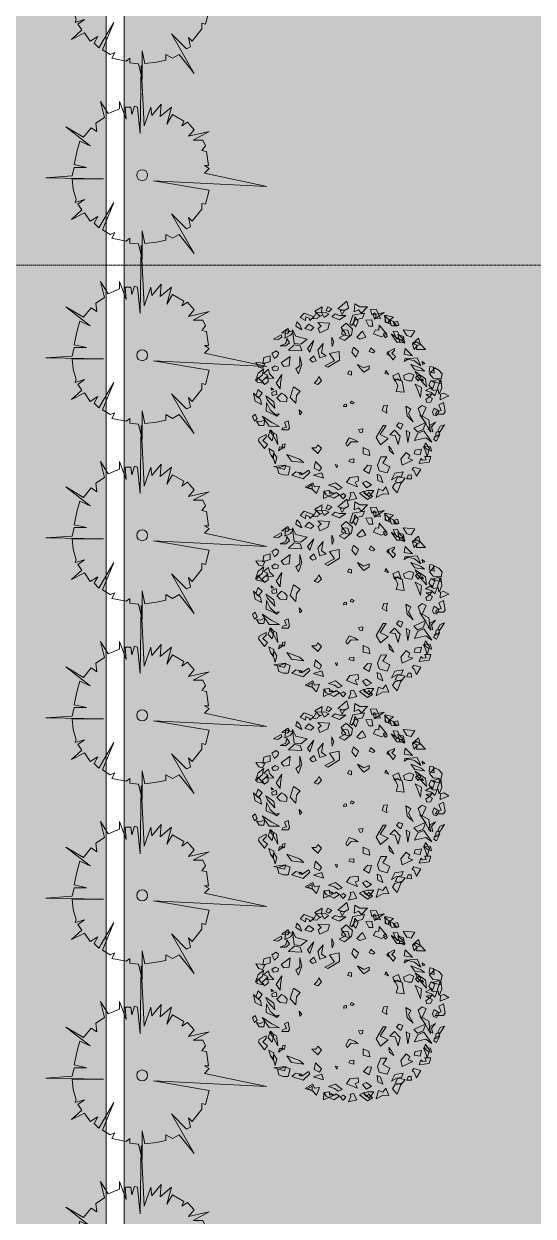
# Model space of a CAD drawing. Header units: millimetres. Extents: x 5359 to 218750, y -16347 to 109893.
# Drawn here: x 30646 to 33477, y 64655 to 71277 of the extents above; entities that cross this region are included whole.
import ezdxf

# ---------------------------------------------------------------- set-up
doc = ezdxf.new("R2010")
doc.units = ezdxf.units.MM
doc.linetypes.add('Grid Line', pattern=[22.225, 12.7, -3.175, 3.175, -3.175])
for name, color, linetype, lineweight in [('A-FLOR-PATT', 8, 'Continuous', 9), ('A-WALL', 113, 'Continuous', 9), ('G-IMPT', 8, 'Continuous', 9), ('L-PLNT', 71, 'Continuous', 9), ('S-GRID-1', 1, 'Grid Line', 9)]:
    doc.layers.add(name, color=color, linetype=linetype, lineweight=lineweight)

# ---------------------------------------------------------------- blocks, each defined once
blk = doc.blocks.new('CAY MAI VAN PHUC - CAY DUC SOC_dwg-2256080-TKCS_MB ĐỊNH VỊ CỔNG-HÀNG RÀO')
at = {"layer": 'G-IMPT', "flags": 128}
blk.add_lwpolyline([(32.8, 479.5), (12.9, 293.4), (6.2, 771.8), (-13.8, 346.6), (-60.3, 479.5), (-67, 419.7), (-133.5, 499.4), (-126.8, 413), (-206.6, 479.5), (-173.4, 359.9), (-213.3, 426.3), (-293.1, 379.8), (-279.8, 346.6), (-319.7, 373.2), (-366.2, 320), (-326.3, 273.5), (-472.6, 306.7), (-359.6, 246.9), (-426.1, 246.9), (-446, 207.1), (-419.4, 173.8), (-452.7, 167.2), (-466, 67.5), (-439.4, 67.5), (-472.6, 47.6), (-439.4, 14.4), (-878.3, -78.6), (-80.3, -38.8), (-472.6, -105.2), (-446, -204.9), (-419.4, -198.2), (-419.4, -238.1), (-352.9, -324.5), (-326.3, -297.9), (-339.6, -364.4), (-313, -377.6), (-206.6, -271.3), (-366.2, -550.4), (-259.8, -417.5), (-213.3, -444.1), (-166.7, -417.5), (-166.7, -457.4), (-100.2, -470.7), (-19.9, -481.4), (-0.5, -390.9), (-0.5, -590.3), (26.2, -484), (86, -477.3), (86, -444.1), (112.6, -464), (212.4, -444.1), (192.4, -404.2), (225.7, -417.5), (278.9, -384.3), (199.1, -191.6), (305.5, -371), (338.7, -337.8), (312.1, -291.3), (365.3, -324.5), (405.2, -264.7), (498.3, -311.2), (425.2, -244.8), (451.8, -204.9), (405.2, -171.7), (471.7, -191.6), (465.1, -171.7), (485, -98.6), (491.7, -25.5), (272.2, -25.5), (677.9, -18.8), (491.7, -5.6), (478.4, 54.2), (391.9, 54.2), (478.4, 74.2), (458.4, 173.8), (438.5, 240.3), (365.3, 207.1), (538.2, 340), (411.9, 266.9), (358.7, 333.3), (318.8, 306.7), (325.4, 366.5), (265.6, 406.4), (292.2, 519.4), (239, 433), (159.2, 466.2), (159.2, 519.4), (112.6, 393.1), (119.3, 479.5), (79.4, 479.5), (72.7, 426.3), (52.8, 486.1)], close=True, dxfattribs=at)
at = {"layer": 'G-IMPT'}
blk.add_circle((0, 0), 38.6, dxfattribs=at)
blk = doc.blocks.new('CAY MAI VAN PHUC - CAY BONG TRANG-2256527-TKCS_MB ĐỊNH VỊ CỔNG-HÀNG RÀO')
at = {"extrusion": (0, 0, -1), "xscale": 0.7894736842105263, "yscale": 0.7894736842105263, "zscale": -0.7894736842105263, "rotation": 180}
blk.add_blockref('CAY MAI VAN PHUC - CAY DUC SOC_dwg-2256080-TKCS_MB ĐỊNH VỊ CỔNG-HÀNG RÀO', (0, 0), dxfattribs=at)
blk = doc.blocks.new('CAY BACH TRINH - CAY BACH TRINH_dwg-2249800-TKCS_MB ĐỊNH VỊ CỔNG-HÀNG RÀO')
at = {"layer": 'G-IMPT', "flags": 128}
for points in [[(-357, 1653), (-250, 1541), (-201, 1603), (-123, 1566), (-133, 1703), (-220, 1653)], [(7, 1749), (-25, 1628), (43, 1591), (160, 1616)], [(-715, 1368), (-728, 1408), (-805, 1472), (-663, 1508), (-663, 1385)], [(-648, 1504), (-672, 1392), (-758, 1347), (-746, 1419), (-706, 1444)], [(-477, 1437), (-459, 1512), (-646, 1555)], [(-578, 1452), (-505, 1613), (-404, 1608), (-431, 1511), (-482, 1548), (-505, 1489), (-486, 1456)], [(-83, 1327), (-48, 1351), (-99, 1506), (-301, 1542), (-270, 1454), (-140, 1428)], [(-133, 1478), (-191, 1403), (-152, 1303), (-113, 1353)], [(23, 1503), (131, 1428), (267, 1478), (209, 1528), (131, 1503)], [(121, 1587), (40, 1602), (86, 1521)], [(335, 1653), (267, 1616), (316, 1566), (365, 1591)], [(533, 1553), (590, 1452), (520, 1446), (509, 1467), (423, 1512), (399, 1468), (319, 1525), (383, 1562)], [(423, 1516), (443, 1553), (433, 1653), (560, 1578), (472, 1491)], [(579, 1478), (745, 1541), (813, 1466), (725, 1416), (716, 1478), (657, 1453), (647, 1416)], [(-1174, 1238), (-1112, 1130), (-1037, 1152), (-972, 1252)], [(-874, 1403), (-896, 1328), (-826, 1327), (-809, 1379)], [(-870, 1320), (-769, 1323), (-719, 1438), (-798, 1395)], [(-556, 1333), (-692, 1179), (-600, 1129), (-460, 1181), (-492, 1255), (-553, 1247)], [(-428, 1425), (-446, 1319), (-376, 1318), (-327, 1420)], [(14, 1366), (-94, 1266), (-74, 1166), (43, 1066), (140, 1116), (23, 1178), (101, 1291)], [(-50, 1140), (92, 1178), (86, 1252), (-14, 1249)], [(511, 1378), (306, 1366), (335, 1266), (472, 1203), (501, 1278), (452, 1316)], [(667, 1353), (579, 1291), (628, 1241), (735, 1278)], [(696, 1091), (891, 1141), (949, 1253), (920, 1016), (803, 1003)], [(871, 1391), (823, 1341), (784, 1253), (891, 1316)], [(1064, 1244), (1080, 1108), (985, 1158), (937, 1212)], [(1027, 1278), (998, 1228), (1037, 1191), (1135, 1203)], [(-1364, 914), (-1208, 910), (-1218, 988), (-1136, 1017), (-1240, 1107), (-1267, 1010)], [(-1164, 910), (-1135, 1007), (-1204, 1044), (-1282, 1000), (-1216, 980)], [(-766, 1181), (-866, 1042), (-1009, 1038), (-900, 1094)], [(-996, 1019), (-915, 1047), (-883, 1171), (-978, 1137)], [(-989, 1076), (-860, 1099), (-799, 1231), (-876, 1225), (-913, 1152)], [(-697, 1145), (-671, 1210), (-634, 1180), (-660, 1114)], [(-269, 1228), (-328, 1128), (-220, 1091), (-172, 1128)], [(267, 1128), (228, 1041), (257, 966), (267, 1041)], [(647, 866), (579, 1066), (686, 928)], [(1047, 1103), (998, 1028), (1066, 978), (1164, 978), (1066, 1016)], [(1144, 1166), (1135, 1128), (1203, 1078), (1281, 1091)], [(-1010, 928), (-1137, 803), (-990, 828)], [(-840, 791), (-799, 735), (-718, 839), (-724, 876), (-821, 927), (-821, 894), (-775, 847)], [(-717, 878), (-717, 816), (-688, 841)], [(-415, 941), (-483, 878), (-454, 853), (-386, 878)], [(-113, 953), (-201, 878), (-152, 778), (-84, 866)], [(140, 878), (131, 728), (335, 603), (384, 628), (218, 716), (306, 841)], [(413, 1016), (443, 853), (365, 803), (472, 766), (511, 903)], [(813, 978), (784, 891), (1018, 903), (920, 991)], [(1261, 753), (1203, 803), (1193, 853), (1232, 891), (1310, 841)], [(-1302, 703), (-1351, 666), (-1312, 653)], [(-1109, 650), (-1174, 560), (-1345, 537), (-1285, 585)], [(-1279, 631), (-1217, 768), (-1027, 752), (-1169, 714)], [(-993, 702), (-1009, 756), (-1064, 751)], [(-220, 591), (-289, 516), (-386, 578), (-386, 628), (-289, 591), (-181, 653)], [(579, 803), (540, 716), (599, 691), (647, 741)], [(823, 791), (784, 653), (842, 491), (891, 578), (823, 628)], [(988, 791), (1008, 628), (1096, 616), (1144, 678)], [(1310, 591), (1252, 628), (1193, 603), (1203, 553), (1281, 541)], [(1339, 702), (1463, 665), (1444, 774), (1337, 802)], [(1422, 673), (1471, 586), (1531, 604), (1583, 684)], [(-1595, 553), (-1527, 591), (-1429, 491), (-1497, 416), (-1634, 403), (-1653, 491)], [(-1424, 524), (-1440, 618), (-1501, 607), (-1513, 501)], [(-1380, 266), (-1361, 403), (-1185, 528), (-1224, 441)], [(-1283, 435), (-1251, 475), (-1188, 428), (-1232, 366)], [(-1065, 367), (-1127, 366), (-1158, 473), (-1082, 500), (-981, 458), (-1000, 389)], [(-942, 366), (-893, 503), (-795, 453), (-825, 366), (-873, 403)], [(-721, 477), (-654, 499), (-671, 550)], [(-74, 528), (-35, 541), (-6, 491), (-74, 466)], [(491, 441), (443, 366), (511, 303), (569, 328), (521, 378)], [(1135, 478), (1232, 328), (1164, 228), (1154, 328)], [(1270, 413), (1394, 410), (1386, 473), (1452, 496), (1368, 568), (1347, 490)], [(1378, 453), (1369, 353), (1437, 303), (1476, 366)], [(1447, 578), (1476, 466), (1593, 366), (1544, 503)], [(1553, 425), (1451, 325), (1568, 345)], [(-1597, 135), (-1570, 248), (-1626, 391), (-1648, 247)], [(-1619, 320), (-1482, 361), (-1595, 398)], [(-1363, 198), (-1471, 259), (-1494, 200), (-1562, 210), (-1523, 107), (-1467, 166)], [(-1478, 213), (-1422, 297), (-1459, 373), (-1523, 336)], [(-1328, 370), (-1279, 378), (-1302, 402)], [(-1274, 77), (-1290, 255), (-1183, 312), (-1221, 219)], [(-855, 181), (-881, 279), (-825, 405), (-958, 362), (-994, 169)], [(813, 191), (881, 116), (891, -22), (988, 78), (930, 266)], [(1319, 245), (1280, 215), (1311, 205)], [(1476, 153), (1534, 78), (1583, 116), (1544, 216)], [(-1619, 40), (-1622, 139), (-1683, 152), (-1767, 105)], [(-1482, 60), (-1448, -1), (-1384, -6), (-1369, 43), (-1433, 90)], [(-1478, 141), (-1429, 91), (-1371, 128)], [(-74, 16), (-123, -9), (-94, -34), (-55, -22)], [(1085, 125), (1140, 155), (1218, 75), (1163, 15), (1054, 5), (1038, 75)], [(1310, 166), (1300, 116), (1222, 128), (1232, 203)], [(1256, -105), (1272, 5), (1412, 105), (1381, 35)], [(1624, 156), (1594, 16), (1487, -41), (1502, 50), (1551, 81)], [(-1595, -47), (-1673, -9), (-1702, -172), (-1673, -209), (-1536, -209), (-1556, -172), (-1634, -147)], [(-1515, -106), (-1486, -178), (-1501, -227), (-1553, -242), (-1599, -161)], [(-1291, -267), (-1232, -115), (-1304, -62), (-1376, -95)], [(-1145, -345), (-1046, -242), (-1021, -71), (-1105, -125), (-1069, -201)], [(-688, -191), (-610, -147), (-641, -60), (-704, -55), (-685, -122)], [(11, -79), (65, -80), (51, -44), (11, -37)], [(832, -134), (784, -184), (823, -222)], [(1179, -205), (1218, -245), (1264, -215)], [(1398, -9), (1408, -159), (1232, -234), (1339, -134)], [(-1604, -526), (-1578, -497), (-1615, -421), (-1690, -396)], [(-1489, -516), (-1411, -473), (-1448, -396), (-1534, -351), (-1465, -430)], [(-1449, -521), (-1419, -309), (-1263, -222), (-1351, -346)], [(-1224, -515), (-1157, -451), (-1369, -353), (-1324, -476)], [(-935, -470), (-860, -411), (-900, -361), (-966, -383)], [(-582, -741), (-504, -613), (-626, -407), (-681, -406), (-575, -561), (-711, -631)], [(1085, -355), (1023, -325), (999, -455), (1023, -485), (1132, -485), (1116, -455), (1054, -435)], [(1477, -247), (1352, -421), (1173, -426), (1309, -356)], [(1427, -309), (1447, -409), (1525, -409), (1573, -334), (1505, -346)], [(1563, -293), (1595, -211), (1641, -250), (1609, -331)], [(-1553, -680), (-1504, -649), (-1521, -598), (-1613, -563)], [(-1546, -521), (-1536, -609), (-1595, -596), (-1604, -509)], [(-1173, -669), (-1368, -622), (-1473, -694), (-1336, -498), (-1227, -542)], [(-1024, -493), (-1058, -702), (-1088, -530)], [(-888, -735), (-838, -578), (-745, -570), (-823, -487), (-921, -590)], [(-229, -532), (-269, -525), (-272, -467), (-200, -477)], [(1202, -735), (1225, -565), (1350, -495), (1280, -595)], [(1330, -484), (1271, -546), (1300, -671), (1369, -596)], [(1384, -736), (1435, -805), (1537, -675), (1529, -628), (1408, -565), (1408, -607), (1465, -665)], [(-1468, -852), (-1402, -831), (-1326, -772), (-1450, -777)], [(-1390, -946), (-1429, -809), (-1361, -709), (-1332, -796), (-1361, -846)], [(-1270, -915), (-1163, -901), (-1183, -834), (-1295, -817)], [(-811, -903), (-736, -844), (-727, -764), (-770, -826)], [(-393, -926), (-281, -901), (-277, -790), (-378, -835)], [(-129, -656), (-34, -622), (23, -722), (0, -767), (-69, -688), (-193, -693)], [(614, -795), (506, -893), (444, -803), (510, -740), (536, -796)], [(1124, -735), (1132, -805), (1085, -795), (1077, -725)], [(1193, -846), (1173, -780), (1104, -785)], [(1359, -809), (1271, -859), (1281, -984), (1330, -909)], [(-1251, -1066), (-1426, -1044), (-1452, -946), (-1351, -943), (-1371, -1002), (-1308, -1008), (-1282, -979)], [(-1144, -1010), (-957, -1095), (-936, -993), (-1027, -873), (-1088, -926), (-1063, -982)], [(-698, -1231), (-557, -1193), (-527, -1096), (-584, -953), (-693, -951), (-619, -1061), (-741, -1124)], [(-120, -1056), (-31, -1033), (-45, -997), (-117, -988)], [(550, -1034), (443, -1134), (482, -1196), (569, -1146)], [(1048, -911), (967, -1024), (753, -1052), (829, -993)], [(1249, -1075), (1218, -965), (1272, -885), (1295, -955), (1272, -995)], [(-1130, -1172), (-1165, -1196), (-1203, -1289), (-1280, -1164), (-1162, -1128)], [(-771, -1348), (-831, -1232), (-975, -1212), (-947, -1284), (-866, -1298)], [(-384, -1242), (-286, -1181), (-363, -1098), (-424, -1108)], [(176, -1143), (205, -1087), (168, -1096)], [(411, -1324), (581, -1272), (441, -1226)], [(667, -1184), (647, -1221), (764, -1334), (959, -1271), (891, -1209), (764, -1246)], [(775, -1261), (835, -1251), (807, -1222)], [(1103, -1266), (1025, -1267), (986, -1133), (1081, -1099), (1208, -1151), (1184, -1238)], [(1066, -1096), (1086, -1171), (1271, -1121)], [(-1117, -1335), (-1039, -1334), (-1059, -1267), (-1114, -1266)], [(-883, -1296), (-1010, -1321), (-942, -1409), (-834, -1384)], [(-872, -1573), (-787, -1482), (-829, -1416), (-944, -1384)], [(-622, -1399), (-535, -1360), (-523, -1254), (-580, -1280)], [(-336, -1491), (-270, -1405), (-332, -1372), (-423, -1439)], [(-180, -1469), (12, -1396), (-45, -1309), (-194, -1290), (-200, -1370), (-142, -1392)], [(323, -1445), (199, -1404), (83, -1492), (153, -1523), (221, -1476)], [(731, -1476), (595, -1400), (567, -1474), (481, -1461), (531, -1590), (600, -1516)], [(608, -1509), (686, -1484), (608, -1434)], [(-505, -1659), (-547, -1509), (-620, -1542), (-671, -1472), (-727, -1598), (-626, -1595)], [(-386, -1646), (-464, -1534), (-357, -1534), (-289, -1559)], [(-215, -1584), (-355, -1693), (-443, -1641), (-373, -1567), (-346, -1624), (-297, -1583), (-299, -1545)], [(-55, -1574), (-63, -1616), (-24, -1708), (-167, -1674), (-109, -1565)], [(69, -1680), (123, -1624), (62, -1590), (23, -1629)], [(228, -1671), (131, -1609), (189, -1571), (209, -1584), (306, -1584), (306, -1534), (404, -1546), (365, -1609)], [(411, -1674), (406, -1550), (330, -1534), (226, -1592)]]:
    blk.add_lwpolyline(points, close=True, dxfattribs=at)
blk = doc.blocks.new('CAY BACH TRINH - CAY BACH TRINH-2271498-TKCS_MB ĐỊNH VỊ CỔNG-HÀNG RÀO')
at = {"extrusion": (0, 0, -1), "xscale": 0.3200000000000001, "yscale": 0.3200000000000001, "zscale": -0.3200000000000001, "rotation": 180}
blk.add_blockref('CAY BACH TRINH - CAY BACH TRINH_dwg-2249800-TKCS_MB ĐỊNH VỊ CỔNG-HÀNG RÀO', (0, 0), dxfattribs=at)

msp = doc.modelspace()

# ---------------------------------------------------------------- hatches: boundary and pattern name
at = {"layer": 'A-FLOR-PATT'}
h = msp.add_hatch(dxfattribs=at)
h.set_pattern_fill('FP_14', color=256, style=0, pattern_type=2)
h.set_pattern_definition([(0, (167.64, 11.2), (558.8, 558.8), [83.82, -16.764, 22.352, -16.764, -419.1]), (0, (167.64, 11.2), (558.8, 558.8), [-139.7, 83.82, -335.28]), (0, (139.7, 27.94), (558.8, 558.8), [55.88, -41.91, 83.82, -41.91, -335.28]), (0, (139.7, 27.94), (558.8, 558.8), [-223.52, 55.88, -279.4]), (0, (335.3, 251.46), (558.8, 558.8), [69.85, -27.94, 69.85, -391.16]), (0, (55.9, 363.2), (558.8, 558.8), [27.94, -55.88, 27.94, -447.04]), (90, (111.76, 363.2), (-558.8, 558.8), [50.292, -508.508]), (90, (279.4, 27.94), (-558.8, 558.8), [55.88, -502.92]), (90, (419.1, 251.46), (-558.8, 558.8), [55.88, -502.92]), (45, (352.04, 22.35), (0, 558.7996), [55.88, -734.383]), (135, (206.76, 22.35), (-558.7996, 0), [55.88, -734.383]), (63.435, (335.28, 25.15), (-0.0005, 558.8001), [55.88, -1193.635]), (75.964, (307.34, 27.94), (-0.00237, 558.80038), [55.88, -2248.111]), (75.964, (447.04, 251.46), (-0.00237, 558.80038), [44.704, -2259.287]), (75.964, (122.94, 363.22), (-0.00237, 558.80038), [39.116, -2264.875]), (104.036, (251.46, 27.94), (0.00237, 558.80038), [55.88, -2248.111]), (104.036, (391.16, 251.46), (0.00237, 558.80038), [44.704, -2259.287]), (104.036, (100.58, 363.22), (0.00237, 558.80038), [39.116, -2264.875]), (116.565, (223.52, 25.15), (0.0005, 558.8001), [55.88, -1193.634])])
h.paths.add_polyline_path([(33642.6, 17336.9), (33642.6, 33737.4), (31203.5, 33737.4), (31203.5, 18236.9), (31211.1, 18125), (31226.1, 18036.7), (31254, 17939.7), (31292.6, 17846.4), (31341.4, 17758.1), (31399.9, 17675.8), (31480, 17589), (31547.2, 17529.8), (31624.7, 17474.9), (31713, 17426.1), (31806.2, 17387.4), (31903.2, 17359.5), (32002.7, 17342.6), (32103.5, 17336.9), (33198.8, 17336.9)])
h.paths.add_polyline_path([(31203.5, 37137.4), (33642.6, 37137.4), (33642.6, 78246.9), (35752.6, 78246.9), (35752.6, 79046.9), (38162.6, 79046.9), (38162.6, 79036.9), (38152.6, 79036.9), (38152.6, 78246.9), (42252.6, 78246.9), (42252.6, 78646.9), (42552.6, 78646.9), (42552.6, 79236.9), (36103.5, 79236.9), (35855.3, 79230.6), (35607.8, 79211.8), (35361.5, 79180.4), (35117.1, 79136.6), (34875.3, 79080.5), (34636.6, 79012.2), (34401.7, 78931.9), (34171.2, 78839.8), (33945.6, 78736.2), (33725.5, 78621.2), (33510, 78494.3), (33269, 78332.8), (33092.2, 78202), (32897.2, 78041.7), (32711.6, 77872.5), (32535.6, 77694.7), (32369.5, 77508.9), (32213.4, 77315.4), (32067.7, 77114.8), (31932.5, 76907.4), (31806.3, 76690.2), (31693.9, 76472.3), (31583.6, 76226.6), (31502.6, 76021.4), (31423.8, 75788.4), (31356.8, 75551.8), (31301.8, 75312.4), (31258.9, 75070.6), (31228.2, 74827), (31209.7, 74582.3), (31203.5, 74336.9), (31205.6, 62059.7), (31211.4, 62000.9), (31234, 61917.3), (31258, 61859.3), (31299, 61792.4), (31349.9, 61732.8), (31409.6, 61681.8), (31476.5, 61640.8), (31549, 61610.8), (31625.3, 61592.5), (31703.5, 61586.3), (32403.5, 61586.3), (32403.5, 40886.3), (31703.5, 40886.3), (31618.1, 40878.5), (31534.5, 40855.8), (31476.5, 40831.8), (31409.6, 40790.8), (31349.9, 40739.9), (31299, 40680.2), (31258, 40613.3), (31228, 40540.8), (31209.7, 40464.6), (31203.5, 40362.1), (31203.5, 38882.8)])
h.paths.add_polyline_path([(62552.6, 78236.9), (62432.4, 78384.4), (62310.9, 78513.5), (62180.6, 78633.7), (62021.7, 78758.5), (61896, 78845), (61742.9, 78935.1), (61583.3, 79014.3), (61418.9, 79081.8), (61250.4, 79137.3), (61078.8, 79180.8), (60904.8, 79211.9), (60728.8, 79230.6), (60552.6, 79236.9), (46052.6, 79236.9), (46052.6, 78648.6), (46352.6, 78648.6), (46352.6, 78638.6), (46352.6, 78636.9), (46352.6, 78246.9), (54962.6, 78246.9), (54962.6, 78236.9), (62545, 78236.9)])
h = msp.add_hatch(dxfattribs=at)
h.set_pattern_fill('FP_24', color=256, style=0, pattern_type=2)
h.set_pattern_definition([(50.044, (79.34, 5.34), (480.1093, -42.1973), [50.249, -552.737]), (354.978, (79.34, 5.34), (-92.8797, 504.407), [40.163, -441.797]), (100.433, (119.35, 1.8), (387.2325, 462.215), [42.741, -470.147]), (46.228, (79.34, 139.45), (714.374, -111.1663), [75.364, -829.007]), (96.624, (138.9, 130.2), (625.628, 653.0516), [64.112, -705.234]), (351.155, (79.3, 139.45), (625.6346, 653.045), [60.248, -662.724]), (21.022, (146.27, 105.9), (399.5488, -270.0747), [50.21, -552.308]), (325.943, (146.27, 105.9), (162.8708, 486.2122), [40.189, -442.076]), (71.481, (179.57, 83.4), (562.4147, 216.1425), [42.731, -470.036]), (37.54, (79.34, 5.34), (8.14153, 223.2217), [7.367, -429.296, 7.367, -441.351, -443.695]), (37.54, (79.34, 5.34), (8.14153, 223.2217), [-885.381, 7.367, -436.328]), (7.5, (79.34, 5.34), (176.088, 264.43336), [7.363, -248.334, 7.363, -419.023, -169.015]), (7.5, (79.34, 5.34), (176.088, 264.43336), [-682.083, 7.363, -161.652]), (327.444, (-69.93, 5.37), (357.3223, -15.2107), [7.368, -160.078, 7.368, -515.062, -693.224]), (327.444, (-69.93, 5.37), (357.3223, -15.2107), [-689.876, 7.368, -685.857]), (317.442, (-136.87, 5.4), (390.3648, 67.0332), [7.37, -210.376, 7.37, -339.684, -492.442]), (317.442, (-136.87, 5.4), (390.3648, 67.0332), [-564.8, 7.37, -485.072])])
h.paths.add_polyline_path([(31093.5, 18385.6), (31093.5, 33837.4), (31103.5, 33837.4), (31103.5, 40386.3), (31093.5, 40386.3), (31103.5, 40558.2), (31103.5, 61982.1), (31099.6, 62000.9), (31093.5, 62086.3), (31103.5, 62086.3), (31103.5, 74336.9), (31093.5, 74336.9), (31093.5, 74345.4), (27123.5, 77694.3), (27123.5, 77413.8), (31041.6, 19157.8)])

# ---------------------------------------------------------------- linework, layer by layer
at = {"layer": 'A-WALL'}
for p, q in [((31103.5, 62086.3), (31103.5, 74336.9)), ((31203.5, 74336.9), (31203.5, 62086.3))]:
    msp.add_line(p, q, dxfattribs=at)
at = {"layer": 'S-GRID-1'}
msp.add_line((131551.8, 69936.9), (24837.1, 69936.9), dxfattribs=at)

# ---------------------------------------------------------------- block references
at = {"layer": 'L-PLNT', "rotation": 180}
for name, p in [('CAY MAI VAN PHUC - CAY BONG TRANG-2256527-TKCS_MB ĐỊNH VỊ CỔNG-HÀNG RÀO', (31303.5, 71436.9)), ('CAY MAI VAN PHUC - CAY BONG TRANG-2256527-TKCS_MB ĐỊNH VỊ CỔNG-HÀNG RÀO', (31303.5, 70436.9)), ('CAY MAI VAN PHUC - CAY BONG TRANG-2256527-TKCS_MB ĐỊNH VỊ CỔNG-HÀNG RÀO', (31303.5, 69436.9)), ('CAY BACH TRINH - CAY BACH TRINH-2271498-TKCS_MB ĐỊNH VỊ CỔNG-HÀNG RÀO', (32442.6, 69176.9)), ('CAY MAI VAN PHUC - CAY BONG TRANG-2256527-TKCS_MB ĐỊNH VỊ CỔNG-HÀNG RÀO', (31303.5, 68436.9)), ('CAY BACH TRINH - CAY BACH TRINH-2271498-TKCS_MB ĐỊNH VỊ CỔNG-HÀNG RÀO', (32442.6, 68076.9)), ('CAY MAI VAN PHUC - CAY BONG TRANG-2256527-TKCS_MB ĐỊNH VỊ CỔNG-HÀNG RÀO', (31303.5, 67436.9)), ('CAY BACH TRINH - CAY BACH TRINH-2271498-TKCS_MB ĐỊNH VỊ CỔNG-HÀNG RÀO', (32442.6, 66956.9)), ('CAY MAI VAN PHUC - CAY BONG TRANG-2256527-TKCS_MB ĐỊNH VỊ CỔNG-HÀNG RÀO', (31303.5, 66436.9)), ('CAY BACH TRINH - CAY BACH TRINH-2271498-TKCS_MB ĐỊNH VỊ CỔNG-HÀNG RÀO', (32442.6, 65836.9)), ('CAY MAI VAN PHUC - CAY BONG TRANG-2256527-TKCS_MB ĐỊNH VỊ CỔNG-HÀNG RÀO', (31303.5, 65436.9)), ('CAY MAI VAN PHUC - CAY BONG TRANG-2256527-TKCS_MB ĐỊNH VỊ CỔNG-HÀNG RÀO', (31303.5, 64436.9))]:
    msp.add_blockref(name, p, dxfattribs=at)

doc.saveas('drawing.dxf')
